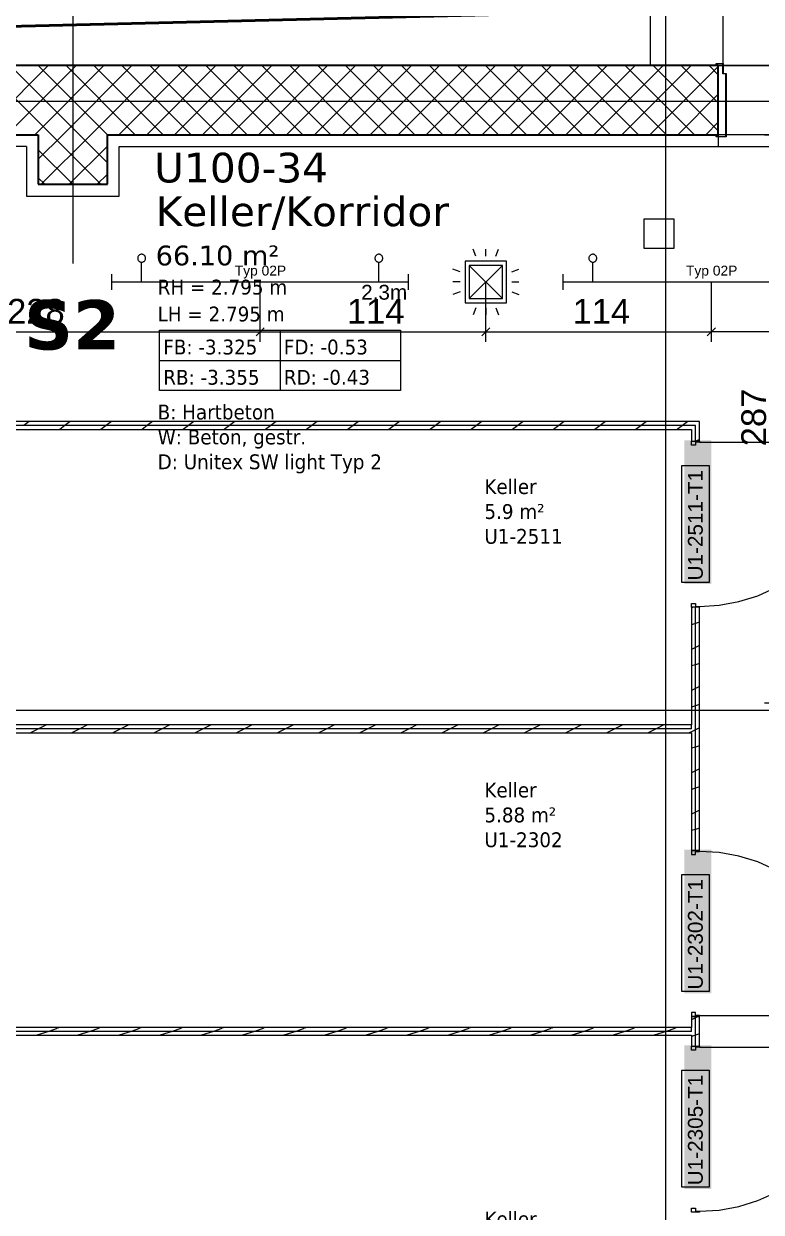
# Model space of a CAD drawing. Extents: x -1067 to 613, y -179 to 712.
# Drawn here: x 32.5 to 107.1, y 63.8 to 184 of the extents above; entities that cross this region are included whole.
import ezdxf
from ezdxf.lldxf.tags import DXFTag

# ---------------------------------------------------------------- set-up
doc = ezdxf.new("R2010")
doc.units = 0
doc.layers.get('0').update_dxf_attribs({"lineweight": 13})
for name, color, linetype, lineweight in [('A-AREA-____-IDEN', 7, 'Continuous', 5), ('A-DOOR-____-IDEN', 7, 'Continuous', 5), ('A-DOOR-____-OTLN', 7, 'Continuous', 9), ('A-DOOR-FRAM-MCUT', 7, 'Continuous', 9), ('A-DOOR-OPNG-OTLN', 7, 'Continuous', 9), ('A-FLOR-____-OTLN', 7, 'Continuous', 9), ('A-FLOR-____-OVHD', 7, 'Strichpunkt - Fein', 9), ('A-WALL-____-MCUT', 7, 'Continuous', 35), ('A-WALL-____-PATT', 7, 'Continuous', 35), ('A-WALL-FNSH-MCUT', 7, 'Continuous', 35), ('S-COLS-____-MCUT', 7, 'Continuous', 35), ('S-COLS-____-OTLN', 7, 'Continuous', 9), ('S-GRID-____-OTLN', 7, 'Continuous', 5)]:
    doc.layers.add(name, color=color, linetype=linetype, lineweight=lineweight)
for name, color, linetype, lineweight, true_color in [('EL01_VVV_Mass', 7, 'Continuous', 13, 0xb2b200), ('EL01_WAN_Leuchten', 7, 'Continuous', 13, 0x0080ff), ('EL01_WAN_Leuchtentyp', 7, 'Continuous', 13, 0x0099ff), ('EL01_WAN_Licht', 7, 'Continuous', 13, 0x0080ff), ('S-GRID-____-IDEN', 7, 'Continuous', 9, 0x5555aa), ('X_Geometrie', 3, 'Continuous', 50, 0x00ff00)]:
    doc.layers.add(name, color=color, linetype=linetype, lineweight=lineweight, true_color=true_color)
doc.styles.get("Standard").update_dxf_attribs({"font": 'arial.ttf'})
tags = doc.linetypes.add('_Rasterlinie_', pattern=[0.375, 0.2, -0.05, 0.075, -0.05]).pattern_tags.tags
tags[10:11] = [DXFTag(74, 4), DXFTag(75, 0), DXFTag(340, '0'), DXFTag(46, 1.0), DXFTag(50, 0.0), DXFTag(44, 0.0), DXFTag(45, 0.0)]
tags[8:9] = [DXFTag(74, 4), DXFTag(75, 0), DXFTag(340, '0'), DXFTag(46, 1.0), DXFTag(50, 0.0), DXFTag(44, 0.0), DXFTag(45, 0.0)]
tags[6:7] = [DXFTag(74, 4), DXFTag(75, 0), DXFTag(340, '0'), DXFTag(46, 1.0), DXFTag(50, 0.0), DXFTag(44, 0.0), DXFTag(45, 0.0)]
tags[4:5] = [DXFTag(74, 4), DXFTag(75, 0), DXFTag(340, '0'), DXFTag(46, 1.0), DXFTag(50, 0.0), DXFTag(44, 0.0), DXFTag(45, 0.0)]
tags = doc.linetypes.add('Grundrissdarstellung Sturz', pattern=[0.25, 0.15, -0.05, 0, -0.05]).pattern_tags.tags
tags[10:11] = [DXFTag(74, 4), DXFTag(75, 0), DXFTag(340, '0'), DXFTag(46, 1.0), DXFTag(50, 0.0), DXFTag(44, 0.0), DXFTag(45, 0.0)]
tags[8:9] = [DXFTag(74, 4), DXFTag(75, 0), DXFTag(340, '0'), DXFTag(46, 1.0), DXFTag(50, 0.0), DXFTag(44, 0.0), DXFTag(45, 0.0)]
tags[6:7] = [DXFTag(74, 4), DXFTag(75, 0), DXFTag(340, '0'), DXFTag(46, 1.0), DXFTag(50, 0.0), DXFTag(44, 0.0), DXFTag(45, 0.0)]
tags[4:5] = [DXFTag(74, 4), DXFTag(75, 0), DXFTag(340, '0'), DXFTag(46, 1.0), DXFTag(50, 0.0), DXFTag(44, 0.0), DXFTag(45, 0.0)]
tags = doc.linetypes.add('Strichpunkt - Fein', pattern=[0.2, 0.1, -0.05, 0, -0.05]).pattern_tags.tags
tags[10:11] = [DXFTag(74, 4), DXFTag(75, 0), DXFTag(340, '0'), DXFTag(46, 1.0), DXFTag(50, 0.0), DXFTag(44, 0.0), DXFTag(45, 0.0)]
tags[8:9] = [DXFTag(74, 4), DXFTag(75, 0), DXFTag(340, '0'), DXFTag(46, 1.0), DXFTag(50, 0.0), DXFTag(44, 0.0), DXFTag(45, 0.0)]
tags[6:7] = [DXFTag(74, 4), DXFTag(75, 0), DXFTag(340, '0'), DXFTag(46, 1.0), DXFTag(50, 0.0), DXFTag(44, 0.0), DXFTag(45, 0.0)]
tags[4:5] = [DXFTag(74, 4), DXFTag(75, 0), DXFTag(340, '0'), DXFTag(46, 1.0), DXFTag(50, 0.0), DXFTag(44, 0.0), DXFTag(45, 0.0)]

# ---------------------------------------------------------------- blocks, each defined once
blk = doc.blocks.new('Referenz-A0UNPC4Q6I', base_point=(-1062.18, -175.86))
at = {"layer": 'A-AREA-____-IDEN', "color": 0, "linetype": 'Continuous', "ltscale": 0.13}
for p, q in [((46.26, 153.02), (70.66, 153.02)), ((46.26, 146.9), (46.26, 153.02)), ((58.46, 153.02), (58.46, 146.9)), ((70.66, 153.02), (70.66, 146.9)), ((46.26, 149.96), (70.66, 149.96)), ((70.66, 146.9), (46.26, 146.9))]:
    blk.add_line(p, q, dxfattribs=at)
at = {"layer": 'A-DOOR-____-IDEN', "color": 0, "linetype": 'Continuous', "ltscale": 0.13}
for p, q in [((99.11, 127.5), (99.11, 139.34)), ((99.11, 139.34), (101.89, 139.34)), ((101.89, 139.34), (101.89, 127.5)), ((101.89, 127.5), (99.11, 127.5)), ((99.11, 86.12), (99.11, 97.96)), ((99.11, 97.96), (101.89, 97.96)), ((101.89, 97.96), (101.89, 86.12)), ((101.89, 86.12), (99.11, 86.12)), ((99.11, 66.32), (99.11, 78.16)), ((99.11, 78.16), (101.89, 78.16)), ((101.89, 78.16), (101.89, 66.32)), ((101.89, 66.32), (99.11, 66.32))]:
    blk.add_line(p, q, dxfattribs=at)
at = {"layer": 'A-DOOR-____-IDEN', "color": 7, "linetype": 'Continuous', "ltscale": 0.13, "true_color": 0xffffff}
for points in [[(99.36, 127.33), (102.11, 127.33), (99.36, 141.87)], [(102.11, 127.33), (99.36, 141.87), (102.11, 141.87)], [(99.36, 85.95), (102.11, 85.95), (99.36, 100.48)], [(102.11, 85.95), (99.36, 100.48), (102.11, 100.48)], [(99.36, 66.15), (102.11, 66.15), (99.36, 80.68)], [(102.11, 66.15), (99.36, 80.68), (102.11, 80.68)]]:
    blk.add_solid(points, dxfattribs=at)
at = {"layer": 'A-DOOR-____-OTLN', "color": 0, "linetype": 'Grundrissdarstellung Sturz', "ltscale": 0.13}
for p, q in [((123.8, 179.78), (102.8, 179.78)), ((123.8, 172.78), (102.8, 172.78))]:
    blk.add_line(p, q, dxfattribs=at)
at = {"layer": 'A-DOOR-FRAM-MCUT', "color": 0, "linetype": 'Continuous', "ltscale": 0.13}
for p, q in [((102.6, 179.78), (102.6, 179.98)), ((102.6, 179.98), (103.3, 179.98)), ((102.64, 179.78), (102.6, 179.78)), ((102.64, 179.94), (102.64, 179.78)), ((103.26, 179.94), (102.64, 179.94)), ((103.26, 178.94), (103.26, 179.94)), ((103.3, 179.98), (103.3, 178.98)), ((103.56, 178.94), (103.26, 178.94)), ((103.3, 178.98), (103.6, 178.98)), ((103.56, 172.62), (103.56, 178.94)), ((103.6, 178.98), (103.6, 172.58)), ((102.6, 172.78), (102.64, 172.78)), ((102.6, 172.58), (102.6, 172.78)), ((103.6, 172.58), (102.6, 172.58)), ((102.64, 172.78), (102.64, 172.62)), ((102.64, 172.62), (103.56, 172.62)), ((100.1, 141.78), (100.9, 141.78)), ((100.1, 141.38), (100.1, 141.78)), ((100.5, 141.38), (100.1, 141.38)), ((100.5, 141.68), (100.5, 141.38)), ((100.9, 141.68), (100.5, 141.68)), ((100.9, 141.78), (100.9, 141.68)), ((100.1, 125.38), (100.5, 125.38)), ((100.1, 124.98), (100.1, 125.38)), ((100.5, 125.38), (100.5, 125.08)), ((100.5, 125.08), (100.9, 125.08)), ((100.9, 125.08), (100.9, 124.98)), ((100.9, 124.98), (100.1, 124.98)), ((100.9, 100.39), (100.1, 100.39)), ((100.1, 100.39), (100.1, 99.99)), ((100.1, 99.99), (100.5, 99.99)), ((100.5, 99.99), (100.5, 100.29)), ((100.5, 100.29), (100.9, 100.29)), ((100.9, 100.29), (100.9, 100.39)), ((100.5, 83.99), (100.1, 83.99)), ((100.1, 83.99), (100.1, 83.59)), ((100.1, 83.59), (100.9, 83.59)), ((100.5, 83.69), (100.5, 83.99)), ((100.9, 83.69), (100.5, 83.69)), ((100.9, 83.59), (100.9, 83.69)), ((100.1, 80.59), (100.9, 80.59)), ((100.1, 80.19), (100.1, 80.59)), ((100.9, 80.59), (100.9, 80.49)), ((100.5, 80.19), (100.1, 80.19)), ((100.5, 80.49), (100.5, 80.19)), ((100.9, 80.49), (100.5, 80.49)), ((100.1, 64.19), (100.5, 64.19)), ((100.1, 63.79), (100.1, 64.19)), ((100.9, 63.79), (100.1, 63.79)), ((100.5, 64.19), (100.5, 63.89)), ((100.5, 63.89), (100.9, 63.89)), ((100.9, 63.89), (100.9, 63.79))]:
    blk.add_line(p, q, dxfattribs=at)
at = {"layer": 'A-DOOR-OPNG-OTLN', "color": 0, "linetype": 'Continuous', "ltscale": 0.13}
for p, q in [((103.3, 179.98), (103.3, 199.98)), ((100.9, 141.68), (117.5, 141.68)), ((106.79, 126.15), (108.62, 126.98)), ((100.9, 125.08), (102.9, 125.2)), ((102.9, 125.2), (104.88, 125.56)), ((104.88, 125.56), (106.79, 126.15)), ((102.9, 100.17), (100.9, 100.29)), ((104.88, 99.81), (102.9, 100.17)), ((106.79, 99.22), (104.88, 99.81)), ((108.62, 98.39), (106.79, 99.22)), ((100.9, 83.69), (117.5, 83.69)), ((100.9, 80.49), (117.5, 80.49)), ((104.88, 64.38), (106.79, 64.97)), ((106.79, 64.97), (108.62, 65.8)), ((100.9, 63.89), (102.9, 64.01)), ((102.9, 64.01), (104.88, 64.38))]:
    blk.add_line(p, q, dxfattribs=at)
at = {"layer": 'A-FLOR-____-OTLN', "color": 0, "linetype": 'Continuous', "ltscale": 0.13}
for p, q in [((95.9, 207.78), (95.9, 179.78)), ((102.8, 179.78), (103.26, 179.78)), ((103.3, 179.78), (123.3, 179.78)), ((103.56, 172.78), (102.8, 172.78)), ((123, 172.78), (103.6, 172.78))]:
    blk.add_line(p, q, dxfattribs=at)
at = {"layer": 'A-FLOR-____-OVHD', "color": 0, "linetype": 'Strichpunkt - Fein', "ltscale": 0.13}
for p, q in [((102.8, 172.78), (102.8, 171.58)), ((32.8, 171.58), (-48.2, 171.58)), ((32.8, 171.58), (32.8, 166.58)), ((42.2, 166.58), (42.2, 171.58)), ((42.2, 171.58), (124.6, 171.58)), ((32.8, 166.58), (42.2, 166.58))]:
    blk.add_line(p, q, dxfattribs=at)
at = {"layer": 'A-WALL-____-MCUT', "color": 0, "linetype": 'Continuous', "ltscale": 0.35}
for p, q in [((102.8, 179.78), (-79.1, 179.78)), ((102.8, 172.78), (102.8, 179.78)), ((-79.1, 172.78), (34, 172.78)), ((41, 172.78), (102.8, 172.78))]:
    blk.add_line(p, q, dxfattribs=at)
at = {"layer": 'A-WALL-____-MCUT', "color": 0, "linetype": 'Continuous', "lineweight": 9, "ltscale": 0.13}
for p, q in [((100.5, 143.38), (-54.7, 143.38)), ((100.5, 141.78), (100.5, 143.38)), ((100.5, 100.39), (100.5, 124.98)), ((100.1, 112.68), (100.1, 113.08)), ((100.1, 112.68), (-49.4, 112.68)), ((100.5, 80.59), (100.5, 83.59)), ((100.1, 82.09), (-54.3, 82.09)), ((100.1, 82.09), (100.1, 82.49))]:
    blk.add_line(p, q, dxfattribs=at)
at = {"layer": 'A-WALL-____-PATT', "color": 0, "linetype": 'Continuous', "lineweight": 9, "ltscale": 0.13}
for p, q in [((28, 172.78), (35, 179.78)), ((35.33, 172.78), (28.33, 179.78)), ((30.82, 172.78), (37.82, 179.78)), ((38.16, 172.78), (31.16, 179.78)), ((33.65, 172.78), (40.65, 179.78)), ((40.99, 172.78), (33.99, 179.78)), ((36.48, 172.78), (43.48, 179.78)), ((43.81, 172.78), (36.81, 179.78)), ((39.31, 172.78), (46.31, 179.78)), ((46.64, 172.78), (39.64, 179.78)), ((42.14, 172.78), (49.14, 179.78)), ((49.47, 172.78), (42.47, 179.78)), ((44.97, 172.78), (51.97, 179.78)), ((52.3, 172.78), (45.3, 179.78)), ((47.79, 172.78), (54.79, 179.78)), ((55.13, 172.78), (48.13, 179.78)), ((50.62, 172.78), (57.62, 179.78)), ((57.96, 172.78), (50.96, 179.78)), ((53.45, 172.78), (60.45, 179.78)), ((60.78, 172.78), (53.78, 179.78)), ((56.28, 172.78), (63.28, 179.78)), ((63.61, 172.78), (56.61, 179.78)), ((59.11, 172.78), (66.11, 179.78)), ((66.44, 172.78), (59.44, 179.78)), ((61.94, 172.78), (68.94, 179.78)), ((69.27, 172.78), (62.27, 179.78)), ((64.77, 172.78), (71.77, 179.78)), ((72.1, 172.78), (65.1, 179.78)), ((67.59, 172.78), (74.59, 179.78)), ((74.93, 172.78), (67.93, 179.78)), ((70.42, 172.78), (77.42, 179.78)), ((77.75, 172.78), (70.75, 179.78)), ((73.25, 172.78), (80.25, 179.78)), ((80.58, 172.78), (73.58, 179.78)), ((76.08, 172.78), (83.08, 179.78)), ((83.41, 172.78), (76.41, 179.78)), ((78.91, 172.78), (85.91, 179.78)), ((86.24, 172.78), (79.24, 179.78)), ((81.74, 172.78), (88.74, 179.78)), ((89.07, 172.78), (82.07, 179.78)), ((84.56, 172.78), (91.56, 179.78)), ((91.9, 172.78), (84.9, 179.78)), ((87.39, 172.78), (94.39, 179.78)), ((94.73, 172.78), (87.73, 179.78)), ((90.22, 172.78), (97.22, 179.78)), ((97.55, 172.78), (90.55, 179.78)), ((93.05, 172.78), (100.05, 179.78)), ((100.38, 172.78), (93.38, 179.78)), ((95.88, 172.78), (102.8, 179.7)), ((102.8, 173.18), (96.21, 179.78)), ((102.8, 176.01), (99.04, 179.78)), ((102.8, 178.84), (101.87, 179.78)), ((98.71, 172.78), (102.8, 176.87)), ((101.53, 172.78), (102.8, 174.04)), ((33.07, 143.78), (32.53, 143.38)), ((36.7, 143.38), (36.17, 142.98)), ((37.23, 143.78), (36.7, 143.38)), ((40.86, 143.38), (40.33, 142.98)), ((41.4, 143.78), (40.86, 143.38)), ((45.03, 143.38), (44.5, 142.98)), ((45.56, 143.78), (45.03, 143.38)), ((49.19, 143.38), (48.66, 142.98)), ((49.73, 143.78), (49.2, 143.38)), ((53.36, 143.38), (52.82, 142.98)), ((53.89, 143.78), (53.36, 143.38)), ((57.52, 143.38), (56.99, 142.98)), ((58.06, 143.78), (57.53, 143.38)), ((61.69, 143.38), (61.15, 142.98)), ((62.22, 143.78), (61.69, 143.38)), ((65.85, 143.38), (65.32, 142.98)), ((66.39, 143.78), (65.86, 143.38)), ((70.02, 143.38), (69.48, 142.98)), ((70.55, 143.78), (70.02, 143.38)), ((74.18, 143.38), (73.65, 142.98)), ((74.72, 143.78), (74.19, 143.38)), ((78.35, 143.38), (77.81, 142.98)), ((78.88, 143.78), (78.35, 143.38)), ((82.51, 143.38), (81.98, 142.98)), ((83.05, 143.78), (82.52, 143.38)), ((86.68, 143.38), (86.14, 142.98)), ((87.21, 143.78), (86.68, 143.38)), ((90.84, 143.38), (90.31, 142.98)), ((91.38, 143.78), (90.85, 143.38)), ((95.01, 143.38), (94.47, 142.98)), ((95.54, 143.78), (95.01, 143.38)), ((99.17, 143.38), (98.64, 142.98)), ((99.71, 143.78), (99.18, 143.38)), ((100.9, 141.96), (100.54, 141.78)), ((100.26, 124.98), (100.1, 124.9)), ((100.5, 123.34), (100.1, 123.21)), ((100.9, 123.48), (100.5, 123.34)), ((100.5, 120.93), (100.1, 120.73)), ((100.9, 121.13), (100.5, 120.93)), ((100.5, 119.18), (100.1, 119.05)), ((100.9, 119.31), (100.5, 119.18)), ((100.5, 116.77), (100.1, 116.57)), ((100.9, 116.97), (100.5, 116.77)), ((100.5, 115.02), (100.1, 114.88)), ((100.9, 115.15), (100.5, 115.02)), ((34.83, 113.08), (34.03, 112.68)), ((38.99, 113.08), (38.19, 112.68)), ((43.16, 113.08), (42.36, 112.68)), ((47.32, 113.08), (46.52, 112.68)), ((51.49, 113.08), (50.69, 112.68)), ((55.65, 113.08), (54.85, 112.68)), ((59.82, 113.08), (59.02, 112.68)), ((63.98, 113.08), (63.18, 112.68)), ((68.15, 113.08), (67.35, 112.68)), ((72.31, 113.08), (71.51, 112.68)), ((76.48, 113.08), (75.68, 112.68)), ((80.64, 113.08), (79.84, 112.68)), ((84.81, 113.08), (84.01, 112.68)), ((88.97, 113.08), (88.17, 112.68)), ((93.14, 113.08), (92.34, 112.68)), ((97.3, 113.08), (96.5, 112.68)), ((34.03, 112.68), (33.23, 112.28)), ((38.19, 112.68), (37.39, 112.28)), ((42.36, 112.68), (41.56, 112.28)), ((46.52, 112.68), (45.72, 112.28)), ((50.69, 112.68), (49.89, 112.28)), ((54.85, 112.68), (54.05, 112.28)), ((59.02, 112.68), (58.22, 112.28)), ((63.18, 112.68), (62.38, 112.28)), ((67.35, 112.68), (66.55, 112.28)), ((71.51, 112.68), (70.71, 112.28)), ((75.68, 112.68), (74.88, 112.28)), ((79.84, 112.68), (79.04, 112.28)), ((84.01, 112.68), (83.21, 112.28)), ((88.17, 112.68), (87.37, 112.28)), ((92.34, 112.68), (91.54, 112.28)), ((96.5, 112.68), (95.7, 112.28)), ((100.1, 112.4), (99.87, 112.28)), ((100.5, 112.6), (100.1, 112.4)), ((100.9, 112.8), (100.5, 112.6)), ((100.5, 110.85), (100.1, 110.72)), ((100.9, 110.98), (100.5, 110.85)), ((100.5, 108.44), (100.1, 108.24)), ((100.9, 108.64), (100.5, 108.44)), ((100.5, 106.69), (100.1, 106.55)), ((100.9, 106.82), (100.5, 106.69)), ((100.5, 104.27), (100.1, 104.07)), ((100.9, 104.47), (100.5, 104.27)), ((100.5, 102.52), (100.1, 102.39)), ((100.9, 102.65), (100.5, 102.52)), ((100.5, 83.45), (100.1, 83.25)), ((100.79, 83.59), (100.5, 83.45)), ((35.06, 82.09), (33.86, 81.69)), ((35.92, 82.38), (35.06, 82.09)), ((36.12, 82.49), (35.97, 82.42)), ((39.22, 82.09), (38.02, 81.69)), ((40.08, 82.38), (39.22, 82.09)), ((40.28, 82.49), (40.13, 82.42)), ((43.39, 82.09), (42.19, 81.69)), ((44.25, 82.38), (43.39, 82.09)), ((44.45, 82.49), (44.3, 82.42)), ((47.55, 82.09), (46.35, 81.69)), ((48.41, 82.38), (47.55, 82.09)), ((48.61, 82.49), (48.46, 82.42)), ((51.72, 82.09), (50.52, 81.69)), ((52.58, 82.38), (51.72, 82.09)), ((52.78, 82.49), (52.63, 82.42)), ((55.88, 82.09), (54.68, 81.69)), ((56.75, 82.38), (55.88, 82.09)), ((56.94, 82.49), (56.79, 82.42)), ((60.05, 82.09), (58.85, 81.69)), ((60.91, 82.38), (60.05, 82.09)), ((61.11, 82.49), (60.96, 82.42)), ((64.21, 82.09), (63.01, 81.69)), ((65.08, 82.38), (64.21, 82.09)), ((65.27, 82.49), (65.12, 82.42)), ((68.37, 82.09), (67.17, 81.69)), ((69.24, 82.38), (68.37, 82.09)), ((69.44, 82.49), (69.29, 82.42)), ((72.54, 82.09), (71.34, 81.69)), ((73.41, 82.38), (72.54, 82.09)), ((73.6, 82.49), (73.45, 82.42)), ((76.7, 82.09), (75.5, 81.69)), ((77.57, 82.38), (76.7, 82.09)), ((77.77, 82.49), (77.62, 82.42)), ((80.87, 82.09), (79.67, 81.69)), ((81.74, 82.38), (80.87, 82.09)), ((81.93, 82.49), (81.78, 82.42)), ((85.03, 82.09), (83.83, 81.69)), ((85.9, 82.38), (85.03, 82.09)), ((86.1, 82.49), (85.95, 82.42)), ((89.2, 82.09), (88, 81.69)), ((90.07, 82.38), (89.2, 82.09)), ((90.26, 82.49), (90.11, 82.42)), ((93.36, 82.09), (92.16, 81.69)), ((94.23, 82.38), (93.36, 82.09)), ((94.43, 82.49), (94.27, 82.42)), ((97.53, 82.09), (96.33, 81.69)), ((98.4, 82.38), (97.53, 82.09)), ((98.59, 82.49), (98.44, 82.42)), ((100.9, 81.83), (100.5, 81.7)), ((100.5, 81.7), (100.1, 81.56))]:
    blk.add_line(p, q, dxfattribs=at)
at = {"layer": 'A-WALL-FNSH-MCUT', "color": 0, "linetype": 'Continuous', "lineweight": 9, "ltscale": 0.13}
for p, q in [((100.9, 143.78), (-55.1, 143.78)), ((100.9, 141.78), (100.9, 143.78)), ((21.2, 142.98), (100.1, 142.98)), ((100.1, 142.98), (100.1, 141.78)), ((100.1, 141.78), (100.9, 141.78)), ((100.1, 124.98), (100.1, 113.08)), ((100.9, 124.98), (100.1, 124.98)), ((100.9, 100.39), (100.9, 124.98)), ((100.1, 113.08), (-49.4, 113.08)), ((-49.4, 112.28), (100.1, 112.28)), ((100.1, 112.28), (100.1, 100.39)), ((100.1, 100.39), (100.9, 100.39)), ((100.1, 83.59), (100.1, 82.49)), ((100.9, 83.59), (100.1, 83.59)), ((100.9, 80.59), (100.9, 83.59)), ((100.1, 82.49), (-54.3, 82.49)), ((-54.3, 81.69), (100.1, 81.69)), ((100.1, 81.69), (100.1, 80.59)), ((100.1, 80.59), (100.9, 80.59))]:
    blk.add_line(p, q, dxfattribs=at)
at = {"layer": 'S-COLS-____-MCUT', "color": 0, "linetype": 'Continuous', "ltscale": 0.35}
for p, q in [((34, 172.78), (34, 167.78)), ((41, 167.78), (41, 172.78)), ((34, 167.78), (41, 167.78))]:
    blk.add_line(p, q, dxfattribs=at)
at = {"layer": 'S-COLS-____-OTLN', "color": 0, "linetype": 'Continuous', "ltscale": 0.13}
for p, q in [((34, 170.3), (36.48, 172.78)), ((34.31, 167.78), (39.31, 172.78)), ((40.33, 167.78), (35.33, 172.78)), ((41, 169.93), (38.16, 172.78)), ((41, 172.76), (40.99, 172.78)), ((37.5, 167.78), (34, 171.27)), ((37.14, 167.78), (41, 171.64)), ((34.67, 167.78), (34, 168.44)), ((39.97, 167.78), (41, 168.81))]:
    blk.add_line(p, q, dxfattribs=at)
at = {"layer": 'S-GRID-____-OTLN', "color": 0, "linetype": '_Rasterlinie_', "ltscale": 0.13}
for p, q in [((37.5, 560.56), (37.5, 159.77)), ((97.5, -171.09), (97.5, 546.38)), ((-101.1, 176.18), (198.84, 176.18)), ((-117.1, 114.58), (198.84, 114.58))]:
    blk.add_line(p, q, dxfattribs=at)
at = {"layer": 'X_Geometrie', "color": 0, "linetype": 'Continuous', "ltscale": 0.5}
blk.add_line((-87.26, 180.91), (198.84, 187.77), dxfattribs=at)
at = {"layer": 'A-AREA-____-IDEN', "color": 0, "linetype": 'Continuous', "ltscale": 0.13, "attachment_point": 1}
for s, insert, char_height in [('{\\fVerdana;U100-34}', (45.73, 170.96), 3), ('{\\fVerdana;Keller/Korridor}', (45.87, 166.54), 3), ('{\\fVerdana;66.10 m²}', (45.88, 161.57), 2), ('{\\W0.9;\\fVerdana;RH = 2.795 m}', (46.08, 158.12), 1.5), ('{\\W0.9;\\fVerdana;LH = 2.795 m}', (46.08, 155.4), 1.5), ('{\\W0.9;\\fVerdana;FB: -3.325}', (46.65, 152.06), 1.5), ('{\\W0.9;\\fVerdana;FD: -0.53}', (58.85, 152.06), 1.5), ('{\\W0.9;\\fVerdana;RB: -3.355}', (46.65, 149), 1.5), ('{\\W0.9;\\fVerdana;RD: -0.43}', (58.85, 149), 1.5), ('{\\W0.9;\\fVerdana;B: Hartbeton}', (46.08, 145.48), 1.5), ('{\\W0.9;\\fVerdana;W: Beton, gestr.}', (46.08, 142.96), 1.5), ('{\\W0.9;\\fVerdana;D: Unitex SW light Typ 2}', (46.08, 140.45), 1.5), ('{\\W0.9;\\fVerdana;Keller}', (79.14, 137.94), 1.5), ('{\\W0.9;\\fVerdana;5.9 m²}', (79.14, 135.42), 1.5), ('{\\W0.9;\\fVerdana;U1-2511}', (79.14, 132.91), 1.5), ('{\\W0.9;\\fVerdana;Keller}', (79.14, 107.25), 1.5), ('{\\W0.9;\\fVerdana;5.88 m²}', (79.14, 104.73), 1.5), ('{\\W0.9;\\fVerdana;U1-2302}', (79.14, 102.22), 1.5), ('{\\W0.9;\\fVerdana;Keller}', (79.14, 63.85), 1.5)]:
    blk.add_mtext(s, dxfattribs=dict(at, insert=insert, char_height=char_height))
at = {"layer": 'A-DOOR-____-IDEN', "color": 0, "linetype": 'Continuous', "ltscale": 0.13, "char_height": 1.5, "attachment_point": 1, "rotation": 90}
for s, insert in [('{\\fArial;U1-2511-T1}', (99.73, 127.7)), ('{\\fArial;U1-2302-T1}', (99.73, 86.32)), ('{\\fArial;U1-2305-T1}', (99.73, 66.52))]:
    blk.add_mtext(s, dxfattribs=dict(at, insert=insert))
at = {"layer": 'S-GRID-____-IDEN', "color": 0, "linetype": 'Continuous', "lineweight": 5, "ltscale": 0.13, "insert": (32.57, 156.06), "char_height": 5, "attachment_point": 1}
blk.add_mtext('{\\fVerdana|b1|i0;S2}', dxfattribs=at)
blk = doc.blocks.new('Maß-A0UNPCCU6I', base_point=(78.87, 151.84))
at = {"color": 0, "lineweight": -2}
for p, q in [((79.28, 151.84), (79.28, 157.89)), ((102.11, 151.84), (102.11, 157.89)), ((79.7, 153.26), (78.87, 152.43)), ((79.28, 152.84), (102.11, 152.84)), ((102.52, 153.26), (101.69, 152.43))]:
    blk.add_line(p, q, dxfattribs=at)
at = {"color": 0, "lineweight": -2, "insert": (88.06, 156.18), "char_height": 2.5, "attachment_point": 1}
blk.add_mtext('{\\fArial;114}', dxfattribs=at)
blk = doc.blocks.new('Maß-A0UNPCFO6I', base_point=(10.39, 151.84))
at = {"color": 0, "lineweight": -2}
for p, q in [((10.81, 151.84), (10.81, 157.89)), ((56.46, 151.84), (56.46, 157.89)), ((11.22, 153.26), (10.39, 152.43)), ((10.81, 152.84), (56.46, 152.84)), ((56.87, 153.26), (56.04, 152.43))]:
    blk.add_line(p, q, dxfattribs=at)
at = {"color": 0, "lineweight": -2, "insert": (30.85, 156.18), "char_height": 2.5, "attachment_point": 1}
blk.add_mtext('{\\fArial;228}', dxfattribs=at)
blk = doc.blocks.new('Maß-A0UNPCFW6I', base_point=(101.69, 151.84))
at = {"color": 0, "lineweight": -2}
for p, q in [((125.81, 151.84), (125.81, 172.78)), ((102.11, 151.84), (102.11, 157.89)), ((101.69, 152.43), (102.52, 153.26)), ((125.81, 152.84), (102.11, 152.84)), ((125.39, 152.43), (126.22, 153.26))]:
    blk.add_line(p, q, dxfattribs=at)
at = {"color": 0, "lineweight": -2, "insert": (111.31, 156.18), "char_height": 2.5, "attachment_point": 1}
blk.add_mtext('{\\fArial;118}', dxfattribs=at)
blk = doc.blocks.new('Maß-A0UNPCIS6I', base_point=(105.13, 114.92))
at = {"color": 0, "lineweight": -2}
for p, q in [((108.05, 173.19), (108.88, 172.36)), ((107.46, 172.78), (125.81, 172.78)), ((108.46, 115.33), (108.46, 172.78)), ((108.05, 115.75), (108.88, 114.92)), ((107.46, 115.33), (112.93, 115.33))]:
    blk.add_line(p, q, dxfattribs=at)
at = {"color": 0, "lineweight": -2, "insert": (105.13, 141.27), "char_height": 2.5, "attachment_point": 1, "rotation": 90}
blk.add_mtext('{\\fArial;287}', dxfattribs=at)
blk = doc.blocks.new('Maß-A0UNPCNO6I', base_point=(104.01, 44.16))
at = {"color": 0, "lineweight": -2}
for p, q in [((117.15, 115.75), (117.98, 114.92)), ((118.56, 115.33), (112.93, 115.33)), ((117.56, 44.57), (117.56, 115.33)), ((118.56, 44.57), (104.01, 44.57)), ((117.15, 44.99), (117.98, 44.16))]:
    blk.add_line(p, q, dxfattribs=at)
at = {"color": 0, "lineweight": -2, "insert": (114.23, 77.2), "char_height": 2.5, "attachment_point": 1, "rotation": 90}
blk.add_mtext('{\\fArial;354}', dxfattribs=at)
blk = doc.blocks.new('LED-Langfeldleuchte 37W-A0UNPCTS6I', base_point=(87.11, 157.09))
at = {"color": 0, "lineweight": -2}
for p, q in [((89.72, 160.4), (89.71, 160.34)), ((89.71, 160.34), (89.71, 160.29)), ((89.71, 160.29), (89.71, 160.24)), ((89.71, 160.24), (89.72, 160.19)), ((89.74, 160.44), (89.72, 160.4)), ((89.72, 160.19), (89.74, 160.14)), ((89.76, 160.49), (89.74, 160.44)), ((89.74, 160.14), (89.76, 160.09)), ((89.79, 160.54), (89.76, 160.49)), ((89.76, 160.09), (89.79, 160.05)), ((89.83, 160.57), (89.79, 160.54)), ((89.79, 160.05), (89.83, 160.01)), ((89.87, 160.61), (89.83, 160.57)), ((89.83, 160.01), (89.87, 159.97)), ((89.91, 160.64), (89.87, 160.61)), ((89.87, 159.97), (89.91, 159.95)), ((89.96, 160.66), (89.91, 160.64)), ((89.91, 159.95), (89.96, 159.92)), ((90.01, 160.68), (89.96, 160.66)), ((89.96, 159.92), (90.01, 159.91)), ((90.06, 160.69), (90.01, 160.68)), ((90.01, 159.91), (90.06, 159.9)), ((90.11, 160.69), (90.06, 160.69)), ((90.06, 159.9), (90.11, 159.89)), ((90.16, 160.69), (90.11, 160.69)), ((90.11, 159.89), (90.16, 159.9)), ((90.11, 157.89), (90.11, 159.89)), ((90.21, 160.68), (90.16, 160.69)), ((90.16, 159.9), (90.21, 159.91)), ((90.26, 160.66), (90.21, 160.68)), ((90.21, 159.91), (90.26, 159.92)), ((90.31, 160.64), (90.26, 160.66)), ((90.26, 159.92), (90.31, 159.95)), ((90.35, 160.61), (90.31, 160.64)), ((90.31, 159.95), (90.35, 159.97)), ((90.39, 160.57), (90.35, 160.61)), ((90.35, 159.97), (90.39, 160.01)), ((90.43, 160.54), (90.39, 160.57)), ((90.39, 160.01), (90.43, 160.05)), ((90.45, 160.49), (90.43, 160.54)), ((90.43, 160.05), (90.45, 160.09)), ((90.48, 160.44), (90.45, 160.49)), ((90.45, 160.09), (90.48, 160.14)), ((90.49, 160.4), (90.48, 160.44)), ((90.48, 160.14), (90.49, 160.19)), ((90.51, 160.34), (90.49, 160.4)), ((90.49, 160.19), (90.51, 160.24)), ((90.51, 160.29), (90.51, 160.34)), ((90.51, 160.24), (90.51, 160.29)), ((113.72, 160.4), (113.71, 160.34)), ((113.71, 160.34), (113.71, 160.29)), ((113.71, 160.29), (113.71, 160.24)), ((113.71, 160.24), (113.72, 160.19)), ((113.74, 160.44), (113.72, 160.4)), ((113.72, 160.19), (113.74, 160.14)), ((113.76, 160.49), (113.74, 160.44)), ((113.74, 160.14), (113.76, 160.09)), ((113.79, 160.54), (113.76, 160.49)), ((113.76, 160.09), (113.79, 160.05)), ((113.83, 160.57), (113.79, 160.54)), ((113.79, 160.05), (113.83, 160.01)), ((113.87, 160.61), (113.83, 160.57)), ((113.83, 160.01), (113.87, 159.97)), ((113.91, 160.64), (113.87, 160.61)), ((113.87, 159.97), (113.91, 159.95)), ((113.96, 160.66), (113.91, 160.64)), ((113.91, 159.95), (113.96, 159.92)), ((114.01, 160.68), (113.96, 160.66)), ((113.96, 159.92), (114.01, 159.91)), ((114.06, 160.69), (114.01, 160.68)), ((114.01, 159.91), (114.06, 159.9)), ((114.11, 160.69), (114.06, 160.69)), ((114.06, 159.9), (114.11, 159.89)), ((114.16, 160.69), (114.11, 160.69)), ((114.11, 159.89), (114.16, 159.9)), ((114.11, 157.89), (114.11, 159.89)), ((114.21, 160.68), (114.16, 160.69)), ((114.16, 159.9), (114.21, 159.91)), ((114.26, 160.66), (114.21, 160.68)), ((114.21, 159.91), (114.26, 159.92)), ((114.31, 160.64), (114.26, 160.66)), ((114.26, 159.92), (114.31, 159.95)), ((114.35, 160.61), (114.31, 160.64)), ((114.31, 159.95), (114.35, 159.97)), ((114.39, 160.57), (114.35, 160.61)), ((114.35, 159.97), (114.39, 160.01)), ((114.43, 160.54), (114.39, 160.57)), ((114.39, 160.01), (114.43, 160.05)), ((114.45, 160.49), (114.43, 160.54)), ((114.43, 160.05), (114.45, 160.09)), ((114.48, 160.44), (114.45, 160.49)), ((114.45, 160.09), (114.48, 160.14)), ((114.49, 160.4), (114.48, 160.44)), ((114.48, 160.14), (114.49, 160.19)), ((114.51, 160.34), (114.49, 160.4)), ((114.49, 160.19), (114.51, 160.24)), ((114.51, 160.29), (114.51, 160.34)), ((114.51, 160.24), (114.51, 160.29)), ((87.11, 157.09), (87.11, 158.69)), ((117.11, 157.09), (117.11, 158.69)), ((87.11, 157.89), (117.11, 157.89))]:
    blk.add_line(p, q, dxfattribs=at)
blk = doc.blocks.new('Bemerkung 1-A0UNPCTW6I', base_point=(99.53, 158.54))
at = {"color": 0, "lineweight": -2, "insert": (99.53, 159.54), "char_height": 1, "attachment_point": 1}
blk.add_mtext('{\\fArial;Typ 02P}', dxfattribs=at)
blk = doc.blocks.new('LED-Langfeldleuchte 37W-A0UNPCZ26I', base_point=(41.46, 157.09))
at = {"color": 0, "lineweight": -2}
for p, q in [((44.07, 160.4), (44.06, 160.34)), ((44.06, 160.34), (44.06, 160.29)), ((44.06, 160.29), (44.06, 160.24)), ((44.06, 160.24), (44.07, 160.19)), ((44.09, 160.44), (44.07, 160.4)), ((44.07, 160.19), (44.09, 160.14)), ((44.11, 160.49), (44.09, 160.44)), ((44.09, 160.14), (44.11, 160.09)), ((44.14, 160.54), (44.11, 160.49)), ((44.11, 160.09), (44.14, 160.05)), ((44.18, 160.57), (44.14, 160.54)), ((44.14, 160.05), (44.18, 160.01)), ((44.21, 160.61), (44.18, 160.57)), ((44.18, 160.01), (44.21, 159.97)), ((44.26, 160.64), (44.21, 160.61)), ((44.21, 159.97), (44.26, 159.95)), ((44.31, 160.66), (44.26, 160.64)), ((44.26, 159.95), (44.31, 159.92)), ((44.35, 160.68), (44.31, 160.66)), ((44.31, 159.92), (44.35, 159.91)), ((44.41, 160.69), (44.35, 160.68)), ((44.35, 159.91), (44.41, 159.9)), ((44.46, 160.69), (44.41, 160.69)), ((44.41, 159.9), (44.46, 159.89)), ((44.51, 160.69), (44.46, 160.69)), ((44.46, 159.89), (44.51, 159.9)), ((44.46, 157.89), (44.46, 159.89)), ((44.56, 160.68), (44.51, 160.69)), ((44.51, 159.9), (44.56, 159.91)), ((44.61, 160.66), (44.56, 160.68)), ((44.56, 159.91), (44.61, 159.92)), ((44.66, 160.64), (44.61, 160.66)), ((44.61, 159.92), (44.66, 159.95)), ((44.7, 160.61), (44.66, 160.64)), ((44.66, 159.95), (44.7, 159.97)), ((44.74, 160.57), (44.7, 160.61)), ((44.7, 159.97), (44.74, 160.01)), ((44.78, 160.54), (44.74, 160.57)), ((44.74, 160.01), (44.78, 160.05)), ((44.8, 160.49), (44.78, 160.54)), ((44.78, 160.05), (44.8, 160.09)), ((44.83, 160.44), (44.8, 160.49)), ((44.8, 160.09), (44.83, 160.14)), ((44.84, 160.4), (44.83, 160.44)), ((44.83, 160.14), (44.84, 160.19)), ((44.86, 160.34), (44.84, 160.4)), ((44.84, 160.19), (44.86, 160.24)), ((44.86, 160.29), (44.86, 160.34)), ((44.86, 160.24), (44.86, 160.29)), ((68.07, 160.4), (68.06, 160.34)), ((68.06, 160.34), (68.06, 160.29)), ((68.06, 160.29), (68.06, 160.24)), ((68.06, 160.24), (68.07, 160.19)), ((68.09, 160.44), (68.07, 160.4)), ((68.07, 160.19), (68.09, 160.14)), ((68.11, 160.49), (68.09, 160.44)), ((68.09, 160.14), (68.11, 160.09)), ((68.14, 160.54), (68.11, 160.49)), ((68.11, 160.09), (68.14, 160.05)), ((68.18, 160.57), (68.14, 160.54)), ((68.14, 160.05), (68.18, 160.01)), ((68.21, 160.61), (68.18, 160.57)), ((68.18, 160.01), (68.21, 159.97)), ((68.26, 160.64), (68.21, 160.61)), ((68.21, 159.97), (68.26, 159.95)), ((68.31, 160.66), (68.26, 160.64)), ((68.26, 159.95), (68.31, 159.92)), ((68.35, 160.68), (68.31, 160.66)), ((68.31, 159.92), (68.35, 159.91)), ((68.41, 160.69), (68.35, 160.68)), ((68.35, 159.91), (68.41, 159.9)), ((68.46, 160.69), (68.41, 160.69)), ((68.41, 159.9), (68.46, 159.89)), ((68.51, 160.69), (68.46, 160.69)), ((68.46, 159.89), (68.51, 159.9)), ((68.46, 157.89), (68.46, 159.89)), ((68.56, 160.68), (68.51, 160.69)), ((68.51, 159.9), (68.56, 159.91)), ((68.61, 160.66), (68.56, 160.68)), ((68.56, 159.91), (68.61, 159.92)), ((68.66, 160.64), (68.61, 160.66)), ((68.61, 159.92), (68.66, 159.95)), ((68.7, 160.61), (68.66, 160.64)), ((68.66, 159.95), (68.7, 159.97)), ((68.74, 160.57), (68.7, 160.61)), ((68.7, 159.97), (68.74, 160.01)), ((68.78, 160.54), (68.74, 160.57)), ((68.74, 160.01), (68.78, 160.05)), ((68.8, 160.49), (68.78, 160.54)), ((68.78, 160.05), (68.8, 160.09)), ((68.83, 160.44), (68.8, 160.49)), ((68.8, 160.09), (68.83, 160.14)), ((68.84, 160.4), (68.83, 160.44)), ((68.83, 160.14), (68.84, 160.19)), ((68.86, 160.34), (68.84, 160.4)), ((68.84, 160.19), (68.86, 160.24)), ((68.86, 160.29), (68.86, 160.34)), ((68.86, 160.24), (68.86, 160.29)), ((41.46, 157.09), (41.46, 158.69)), ((71.46, 157.09), (71.46, 158.69)), ((41.46, 157.89), (71.46, 157.89))]:
    blk.add_line(p, q, dxfattribs=at)
blk = doc.blocks.new('Bauteilbeschriftung-A0UNPCZ46I', base_point=(66.67, 156.1))
at = {"color": 0, "linetype": 'ByBlock', "lineweight": -2, "ltscale": 0.13, "insert": (66.67, 157.6), "char_height": 1.5, "attachment_point": 1}
blk.add_mtext('{\\fArial;2.3m}', dxfattribs=at)
blk = doc.blocks.new('Bemerkung 1-A0UNPCZ66I', base_point=(53.88, 158.54))
at = {"color": 0, "lineweight": -2, "insert": (53.88, 159.54), "char_height": 1, "attachment_point": 1}
blk.add_mtext('{\\fArial;Typ 02P}', dxfattribs=at)
blk = doc.blocks.new('Maß-A0UNPD3G6I', base_point=(56.04, 151.84))
at = {"color": 0, "lineweight": -2}
for p, q in [((56.46, 151.84), (56.46, 157.89)), ((79.28, 151.84), (79.28, 157.89)), ((56.87, 153.26), (56.04, 152.43)), ((56.46, 152.84), (79.28, 152.84)), ((79.7, 153.26), (78.87, 152.43))]:
    blk.add_line(p, q, dxfattribs=at)
at = {"color": 0, "lineweight": -2, "insert": (65.23, 156.18), "char_height": 2.5, "attachment_point": 1}
blk.add_mtext('{\\fArial;114}', dxfattribs=at)
blk = doc.blocks.new('Bewegungsmelder UP-A0UNPD5O6I', base_point=(75.96, 154.57))
at = {"color": 0, "lineweight": -2}
for p, q in [((78.28, 160.51), (78.01, 161.21)), ((79.28, 160.51), (79.28, 161.21)), ((80.29, 160.51), (80.56, 161.21)), ((77.18, 159.99), (77.18, 155.79)), ((81.38, 159.99), (77.18, 159.99)), ((81.38, 155.79), (81.38, 159.99)), ((76.67, 158.9), (75.96, 159.17)), ((77.6, 159.57), (77.6, 156.21)), ((80.96, 159.57), (77.6, 159.57)), ((80.96, 156.21), (77.6, 159.57)), ((77.6, 156.21), (80.96, 159.57)), ((80.96, 156.21), (80.96, 159.57)), ((81.9, 158.9), (82.61, 159.17)), ((76.67, 157.89), (75.96, 157.89)), ((81.9, 157.89), (82.61, 157.89)), ((76.67, 156.89), (75.96, 156.62)), ((81.9, 156.89), (82.61, 156.62)), ((77.18, 155.79), (81.38, 155.79)), ((77.6, 156.21), (80.96, 156.21)), ((78.28, 155.28), (78.01, 154.57)), ((79.28, 155.28), (79.28, 154.57)), ((80.29, 155.28), (80.56, 154.57))]:
    blk.add_line(p, q, dxfattribs=at)
blk = doc.blocks.new('Deckendose UP-A0UNPDAW6I', base_point=(95.31, 161.28))
at = {"color": 0, "lineweight": -2}
for p, q in [((95.31, 164.28), (98.31, 164.28)), ((95.31, 161.28), (95.31, 164.28)), ((98.31, 164.28), (98.31, 161.28)), ((98.31, 161.28), (95.31, 161.28))]:
    blk.add_line(p, q, dxfattribs=at)

msp = doc.modelspace()

# ---------------------------------------------------------------- block references
at = {"color": 9, "lineweight": 25, "ltscale": 0.25, "true_color": 0xc0c0c0}
msp.add_blockref('Referenz-A0UNPC4Q6I', (-1062.18, -175.86), dxfattribs=at)
at = {"layer": 'EL01_VVV_Mass', "linetype": 'Continuous', "ltscale": 0.13}
for name, p in [('Maß-A0UNPCIS6I', (105.13, 114.92)), ('Maß-A0UNPCFW6I', (101.69, 151.84)), ('Maß-A0UNPCFO6I', (10.39, 151.84)), ('Maß-A0UNPD3G6I', (56.04, 151.84)), ('Maß-A0UNPCCU6I', (78.87, 151.84)), ('Maß-A0UNPCNO6I', (104.01, 44.16))]:
    msp.add_blockref(name, p, dxfattribs=at)
at = {"layer": 'EL01_WAN_Leuchten', "ltscale": 0.13}
for name, p in [('LED-Langfeldleuchte 37W-A0UNPCZ26I', (41.46, 157.09)), ('LED-Langfeldleuchte 37W-A0UNPCTS6I', (87.11, 157.09)), ('Bauteilbeschriftung-A0UNPCZ46I', (66.67, 156.1))]:
    msp.add_blockref(name, p, dxfattribs=at)
at = {"layer": 'EL01_WAN_Leuchtentyp', "ltscale": 0.13}
for name, p in [('Bemerkung 1-A0UNPCZ66I', (53.88, 158.54)), ('Bemerkung 1-A0UNPCTW6I', (99.53, 158.54))]:
    msp.add_blockref(name, p, dxfattribs=at)
at = {"layer": 'EL01_WAN_Licht', "linetype": 'Continuous', "ltscale": 0.13}
for name, p in [('Deckendose UP-A0UNPDAW6I', (95.31, 161.28)), ('Bewegungsmelder UP-A0UNPD5O6I', (75.96, 154.57))]:
    msp.add_blockref(name, p, dxfattribs=at)

doc.saveas('drawing.dxf')
